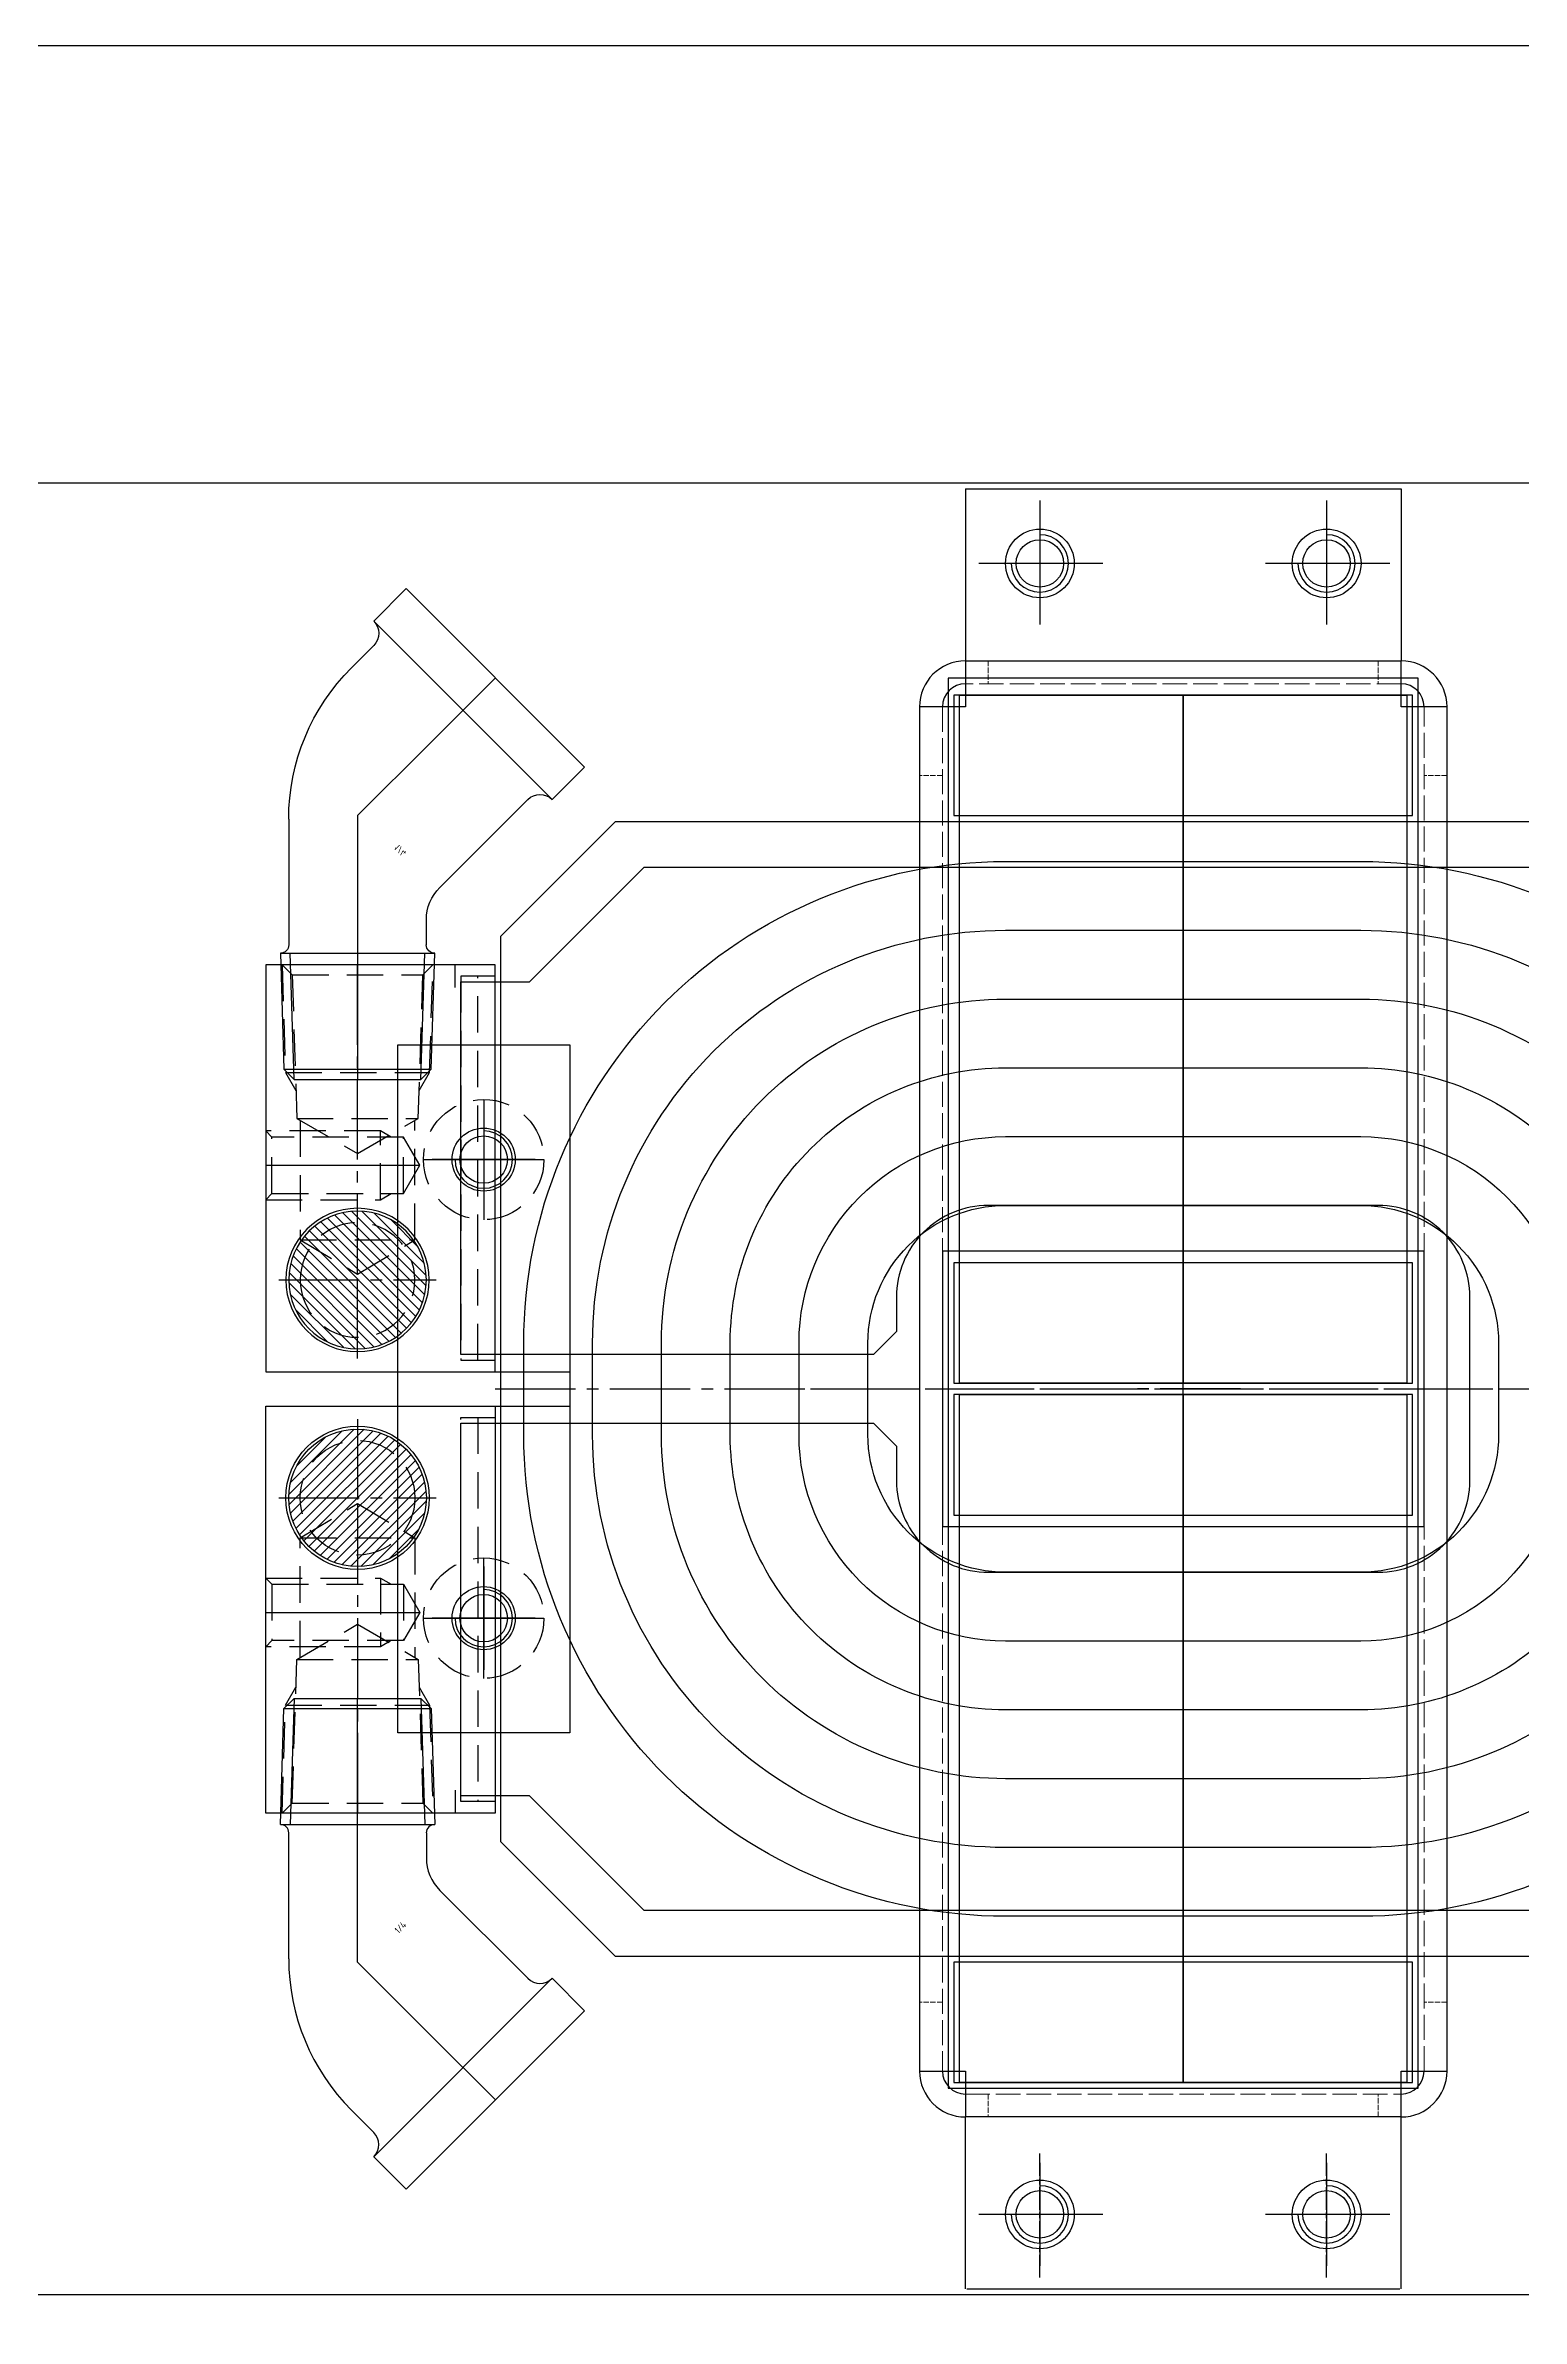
# Model space of a CAD drawing. Header units: millimetres. Extents: x 0 to 687, y 0 to 382.
# Drawn here: x 228.3 to 357, y 183.3 to 381.6 of the extents above; entities that cross this region are included whole.
import ezdxf

# ---------------------------------------------------------------- set-up
doc = ezdxf.new("R2010")
doc.units = ezdxf.units.MM
for name, pattern in [('CENTER', [50.8, 31.75, -6.35, 6.35, -6.35]), ('CENTER1', [10, 7, -1, 1, -1]), ('CHAIN', [0.3543, 0.2362, -0.0295, 0.0591, -0.0295]), ('DASHED', [0.2067, 0.1654, -0.0413]), ('HIDDEN2', [4.7625, 3.175, -1.5875])]:
    doc.linetypes.add(name, pattern=pattern)
for name, color, linetype in [('______', 7, 'Continuous'), ('BOM-T', 4, 'Continuous'), ('CENTER', 1, 'CENTER'), ('CL', 1, 'CENTER'), ('THIN', 3, 'Continuous'), ('가시적인 것(ISO)', 7, 'Continuous'), ('피치선', 1, 'Continuous')]:
    doc.layers.add(name, color=color, linetype=linetype)
doc.layers.add('가려진 것(ISO)', color=2, linetype='DASHED', lineweight=18)
doc.layers.add('중심 표식(ISO)', color=1, linetype='Continuous', lineweight=25)
doc.styles.get("Standard").update_dxf_attribs({"font": 'ISOCP.SHX', "bigfont": 'WHGTXT.SHX'})

# ---------------------------------------------------------------- blocks, each defined once
blk = doc.blocks.new('A$C55996723')
at = {"color": 250}
for points in [[(-180.99, 78.07), (-191.49, 78.07), (-191.49, 38.07), (-180.99, 38.07)], [(-131.49, 77.57), (-131.49, 58.07), (-191.49, 58.07), (-191.49, 77.57)], [(-131.49, 78.07), (-141.99, 78.07), (-141.99, 38.07), (-131.49, 38.07)], [(-119.99, 78.07), (-130.49, 78.07), (-130.49, 38.07), (-119.99, 38.07)], [(-70.49, 77.57), (-70.49, 58.07), (-130.49, 58.07), (-130.49, 77.57)], [(-70.49, 78.07), (-80.99, 78.07), (-80.99, 38.07), (-70.49, 38.07)], [(-131.49, 58.07), (-131.49, 38.57), (-191.49, 38.57), (-191.49, 58.07)], [(-70.49, 58.07), (-70.49, 38.57), (-130.49, 38.57), (-130.49, 58.07)]]:
    blk.add_lwpolyline(points, close=True, dxfattribs=at)
blk = doc.blocks.new('A$C00384E26')
at = {"color": 1, "linetype": 'CENTER1'}
for p, q in [((5.64, 22.04), (5.64, 32.04)), ((10.64, 27.04), (0.64, 27.04))]:
    blk.add_line(p, q, dxfattribs=at)
at = {"layer": '가려진 것(ISO)', "ltscale": 2.795339}
for p, q in [((-13.36, 88.54), (-13.36, 90.54)), ((24.64, 90.54), (24.64, 88.54)), ((-13.36, -36.46), (-13.36, -34.46)), ((24.64, -34.46), (24.64, -36.46))]:
    blk.add_line(p, q, dxfattribs=at)
at = {"layer": '가려진 것(ISO)', "ltscale": 2.856945}
for p, q in [((-11.36, 90.54), (-11.36, 88.54)), ((22.64, 90.54), (22.64, 88.54)), ((-15.36, 80.54), (-17.36, 80.54)), ((28.64, 80.54), (26.64, 80.54)), ((-15.36, -26.46), (-17.36, -26.46)), ((28.64, -26.46), (26.64, -26.46)), ((-11.36, -34.46), (-11.36, -36.46)), ((22.64, -36.46), (22.64, -34.46))]:
    blk.add_line(p, q, dxfattribs=at)
at = {"layer": '가려진 것(ISO)', "ltscale": 12.901145}
for p, q in [((24.64, 88.54), (-13.36, 88.54)), ((-13.36, -34.46), (24.64, -34.46))]:
    blk.add_line(p, q, dxfattribs=at)
at = {"layer": '가려진 것(ISO)', "ltscale": 13.194353}
for p, q in [((-15.36, 86.54), (-15.36, -32.46)), ((26.64, -32.46), (26.64, 86.54))]:
    blk.add_line(p, q, dxfattribs=at)
at = {"layer": '가시적인 것(ISO)'}
for p, q in [((-13.36, 105.54), (-13.36, 90.54)), ((-13.36, 105.54), (24.64, 105.54)), ((24.64, 105.54), (24.64, 90.54)), ((-13.36, 90.54), (24.64, 90.54)), ((-13.36, 90.54), (-13.36, 86.54)), ((24.64, 86.54), (24.64, 90.54)), ((-17.36, 86.54), (-17.36, -32.46)), ((-13.36, 86.54), (-17.36, 86.54)), ((28.64, 86.54), (24.64, 86.54)), ((28.64, -32.46), (28.64, 86.54)), ((-17.36, -32.46), (-13.36, -32.46)), ((-13.36, -32.46), (-13.36, -36.46)), ((24.64, -32.46), (28.64, -32.46)), ((24.64, -36.46), (24.64, -32.46)), ((24.64, -36.46), (-13.36, -36.46)), ((-13.36, -51.46), (-13.36, -36.46)), ((24.64, -51.46), (24.64, -36.46)), ((-13.24, -51.46), (24.52, -51.46))]:
    blk.add_line(p, q, dxfattribs=at)
for centre in [(-6.86, 99.04), (18.14, 99.04), (-6.86, -44.96), (18.14, -44.96)]:
    blk.add_circle(centre, 3, dxfattribs=at)
for centre, radius, start, end in [((-13.36, 86.54), 4, 90, 180), ((24.64, 86.54), 4, 0, 90), ((-13.36, 86.54), 2, 90, 180), ((24.64, 86.54), 2, 0, 90), ((-13.36, -32.46), 4, 180, 270), ((-13.36, -32.46), 2, 180, 270), ((24.64, -32.46), 2, 270, 0), ((24.64, -32.46), 4, 270, 0)]:
    blk.add_arc(centre, radius, start, end, dxfattribs=at)
at = {"layer": '중심 표식(ISO)', "linetype": 'CHAIN', "ltscale": 8.333956}
for p, q in [((-6.86, 104.54), (-6.86, 93.54)), ((18.14, 104.54), (18.14, 93.54)), ((-1.36, 99.04), (-12.36, 99.04)), ((23.64, 99.04), (12.64, 99.04)), ((-6.86, -50.46), (-6.86, -39.46)), ((18.14, -50.46), (18.14, -39.46)), ((-1.36, -44.96), (-12.36, -44.96)), ((23.64, -44.96), (12.64, -44.96))]:
    blk.add_line(p, q, dxfattribs=at)
blk = doc.blocks.new('A$C3D0638FC')
h = blk.add_hatch()
h.set_pattern_fill('ANSI31', color=4, scale=0.2)
h.set_pattern_definition([(45, (1395.9239, -1539.4332), (-0.4490128, 0.4490128), [])])
edge = h.paths.add_edge_path()
edge.add_arc((-9, -7), 6, 0, 360)
at = {"color": 1, "linetype": 'CENTER1'}
for p, q in [((-9, -0.14), (-9, -13.86)), ((-15.86, -7), (-2.14, -7)), ((-9, -7.5), (-9, -34.5))]:
    blk.add_line(p, q, dxfattribs=at)
at = {"color": 1}
blk.add_lwpolyline([(3, -34.5), (-17, -34.5), (-17, 1), (3, 1)], close=True, dxfattribs=at)
blk.add_circle((-9, -7), 6.25, dxfattribs=at)
at = {"color": 4}
blk.add_circle((-9, -7), 6, dxfattribs=at)
at = {"layer": '______', "color": 2, "linetype": 'HIDDEN2'}
for p, q in [((0, -33.5), (0, 0)), ((0, 0), (3, 0)), ((1.5, 0), (1.5, -33.5)), ((-14, -10.5), (-4, -10.5)), ((-7, -14), (-7, -20)), ((-5, -14.54), (-5, -19.46)), ((-14.3, -21.09), (-3.7, -21.09)), ((-15.28, -25.1), (-2.72, -25.1)), ((-0.5, -32.5), (-0.5, -34.5)), ((1.5, -33.5), (0, -33.5)), ((3, -33.5), (1.5, -33.5))]:
    blk.add_line(p, q, dxfattribs=at)
for points in [[(-14, -20.91), (-14, -10.5), (-9, -7.5), (-4, -10.5), (-4, -20.91)], [(-17, -14), (-7, -14), (-6.06, -14.54)], [(-17, -14), (-16.46, -14.54), (-16.46, -19.46), (-17, -20)], [(-16.46, -14.54), (-5, -14.54), (-3.58, -17), (-5, -19.46), (-16.46, -19.46)], [(-6.06, -19.46), (-7, -20), (-17, -20)], [(-14.69, -33.62), (-14.3, -21.09), (-9, -18.03), (-3.7, -21.09), (-3.31, -33.62)], [(-15.58, -34.5), (-15.28, -25.1), (-14.38, -23.53)], [(-3.62, -23.53), (-2.72, -25.1), (-2.42, -34.5)], [(-15.58, -34.5), (-14.69, -33.62), (-3.31, -33.62), (-2.42, -34.5)]]:
    blk.add_lwpolyline(points, dxfattribs=at)
blk.add_circle((-9, -7), 5, dxfattribs=at)
at = {"layer": 'CENTER'}
blk.add_line((-17, -17), (-3.58, -17), dxfattribs=at)
blk = doc.blocks.new('A$C19AC6F8B')
for p, q in [((-6.42, -0.88), (-5.53, 0)), ((-5.53, 0), (5.53, 0)), ((5.53, 0), (6.42, -0.88)), ((-6.73, -11), (-6.42, -0.88)), ((-6.42, -0.88), (6.42, -0.88)), ((6.42, -0.88), (6.73, -11)), ((-6.73, -11), (6.73, -11)), ((-6, -22.7), (-6, -11.73)), ((6, -11.73), (6, -13.91)), ((7.17, -16.74), (14.85, -24.41)), ((16.97, -24.41), (1.41, -39.97)), ((16.97, -24.41), (19.8, -27.24)), ((19.8, -27.24), (4.24, -42.8)), ((1.41, -37.85), (-0.53, -35.9)), ((4.24, -42.8), (1.41, -39.97))]:
    blk.add_line(p, q)
for centre, radius, start, end in [((-6.73, -11.73), 0.735, 0, 89.9945), ((6.73, -11.73), 0.735, 90.0055, 180), ((10, -13.91), 4, 180, 225), ((12.67, -22.7), 18.67, 180.0002, 225), ((15.91, -23.35), 1.5, 225.0038, 314.9962), ((0.35, -38.91), 1.5, 315, 44.9962)]:
    blk.add_arc(centre, radius, start, end)
at = {"layer": 'CENTER'}
for p, q in [((0, -23), (0, 0)), ((6.36, -29.36), (0, -23)), ((12.02, -35.02), (6.36, -29.36))]:
    blk.add_line(p, q, dxfattribs=at)
at = {"layer": 'THIN'}
for p, q in [((-5.53, 0), (-5.88, -11)), ((5.53, 0), (5.88, -11))]:
    blk.add_line(p, q, dxfattribs=at)
at = {"layer": 'BOM-T', "color": 4}
blk.add_text('1/4', height=0.6, rotation=45, dxfattribs=at).set_placement((3.57, -20.56))
blk = doc.blocks.new('A$C50AD6EAA')
at = {"color": 30}
blk.add_lwpolyline([(0, 0), (390, 0), (390, 158), (0, 158), (0, 0)], dxfattribs=at)
blk.add_lwpolyline([(321.5, 18), (321.5, 141), (280.5, 141), (280.5, 18)], close=True, dxfattribs=at)
for centre in [(288.5, 151), (313.5, 151), (288.5, 7), (313.5, 7)]:
    blk.add_circle(centre, 2.07)
at = {"color": 2, "linetype": 'HIDDEN2'}
for centre in [(240, 99), (240, 59)]:
    blk.add_circle(centre, 5.25, dxfattribs=at)
at = {"color": 30}
for centre in [(240, 99), (240, 59)]:
    blk.add_circle(centre, 2.75, dxfattribs=at)
at = {"layer": 'CENTER'}
for p, q in [((240, 104.25), (240, 93.75)), ((234.75, 99), (245.25, 99)), ((240, 53.75), (240, 64.25)), ((234.75, 59), (245.25, 59))]:
    blk.add_line(p, q, dxfattribs=at)
at = {"layer": 'CL'}
for p, q in [((288.5, 155.5), (288.5, 146.5)), ((313.5, 155.5), (313.5, 146.5)), ((293, 151), (284, 151)), ((318, 151), (309, 151)), ((288.5, 11.5), (288.5, 2.5)), ((313.5, 11.5), (313.5, 2.5)), ((293, 7), (284, 7)), ((318, 7), (309, 7))]:
    blk.add_line(p, q, dxfattribs=at)
at = {"layer": '피치선'}
for centre in [(288.5, 151), (313.5, 151), (288.5, 7), (313.5, 7)]:
    blk.add_arc(centre, 2.5, 180, 90, dxfattribs=at)
blk = doc.blocks.new('A$C4ACB407E')
at = {"color": 30}
for p, q in [((-15, -28.5), (0, -28.5)), ((-15, -31.5), (0, -31.5))]:
    blk.add_line(p, q, dxfattribs=at)
blk.add_lwpolyline([(-15, 0), (0, 0), (0, -60), (-15, -60)], close=True, dxfattribs=at)
for centre in [(-7.5, -10), (-7.5, -50)]:
    blk.add_circle(centre, 2.07)
at = {"layer": 'CL'}
for p, q in [((-7.5, -5.5), (-7.5, -14.5)), ((-3, -10), (-12, -10)), ((-7.5, -45.5), (-7.5, -54.5)), ((-3, -50), (-12, -50))]:
    blk.add_line(p, q, dxfattribs=at)
at = {"layer": '피치선'}
for centre in [(-7.5, -10), (-7.5, -50)]:
    blk.add_arc(centre, 2.5, 180, 90, dxfattribs=at)

msp = doc.modelspace()

# ---------------------------------------------------------------- linework, layer by layer
at = {"color": 1, "linetype": 'CENTER1'}
for p, q in [((327.541, 213.423), (327.541, 315.423)), ((327.541, 248.423), (327.541, 280.423)), ((267.541, 264.423), (387.541, 264.423)), ((295.041, 264.423), (360.041, 264.423))]:
    msp.add_line(p, q, dxfattribs=at)
at = {"color": 3}
for p, q in [((348.541, 276.423), (306.541, 276.423)), ((306.541, 276.423), (306.541, 252.423)), ((348.541, 252.423), (348.541, 276.423)), ((306.541, 252.423), (348.541, 252.423))]:
    msp.add_line(p, q, dxfattribs=at)
msp.add_lwpolyline([(0, 381.599), (686.575, 381.599), (686.575, 0), (0, 0)], close=True)
msp.add_lwpolyline([(278.041, 313.923), (391.541, 313.923), (391.541, 214.923), (278.041, 214.923), (268.041, 224.923), (268.041, 303.923)], close=True, dxfattribs=at)
for points in [[(312.041, 310.423), (343.041, 310.423, -0.4142136), (385.041, 268.423), (385.041, 260.423, -0.4142136), (343.041, 218.423), (312.041, 218.423, -0.4142136), (270.041, 260.423), (270.041, 268.423, -0.4142136)], [(312.041, 304.423), (343.041, 304.423, -0.4142136), (379.041, 268.423), (379.041, 260.423, -0.4142136), (343.041, 224.423), (312.041, 224.423, -0.4142136), (276.041, 260.423), (276.041, 268.423, -0.4142136)], [(312.041, 298.423), (343.041, 298.423, -0.4142136), (373.041, 268.423), (373.041, 260.423, -0.4142136), (343.041, 230.423), (312.041, 230.423, -0.4142136), (282.041, 260.423), (282.041, 268.423, -0.4142136)], [(312.041, 292.423), (343.041, 292.423, -0.4142136), (367.041, 268.423), (367.041, 260.423, -0.4142136), (343.041, 236.423), (312.041, 236.423, -0.4142136), (288.041, 260.423), (288.041, 268.423, -0.4142136)], [(312.041, 286.423), (343.041, 286.423, -0.4142136), (361.041, 268.423), (361.041, 260.423, -0.4142136), (343.041, 242.423), (312.041, 242.423, -0.4142136), (294.041, 260.423), (294.041, 268.423, -0.4142136)], [(312.041, 280.423), (343.041, 280.423, -0.4142136), (355.041, 268.423), (355.041, 260.423, -0.4142136), (343.041, 248.423), (312.041, 248.423, -0.4142136), (300.041, 260.423), (300.041, 268.423, -0.4142136)]]:
    msp.add_lwpolyline(points, format="xyb", close=True)
at = {"layer": '______', "color": 1}
msp.add_lwpolyline([(359.541, 218.923), (280.541, 218.923), (270.541, 228.923), (264.541, 228.923), (264.541, 261.423), (300.541, 261.423), (302.541, 259.423), (302.541, 256.423, 0.4142136), (310.541, 248.423), (344.541, 248.423, 0.4142136), (352.541, 256.423), (352.541, 272.423, 0.4142136), (344.541, 280.423), (310.541, 280.423, 0.4142136), (302.541, 272.423), (302.541, 269.423), (300.541, 267.423), (264.541, 267.423), (264.541, 299.923), (270.541, 299.923), (280.541, 309.923), (359.541, 309.923, 0.4142136)], format="xyb", dxfattribs=at)

# ---------------------------------------------------------------- block references
for name, p in [('A$C50AD6EAA', (26.541, 185.423)), ('A$C00384E26', (321.904, 237.38)), ('A$C4ACB407E', (274.041, 294.423)), ('A$C3D0638FC', (264.541, 261.923)), ('A$C19AC6F8B', (255.541, 237.423))]:
    msp.add_blockref(name, p)
at = {"xscale": -1, "rotation": 180}
for name, p in [('A$C19AC6F8B', (255.541, 291.423)), ('A$C3D0638FC', (264.541, 266.923))]:
    msp.add_blockref(name, p, dxfattribs=at)
at = {"rotation": 90}
msp.add_blockref('A$C55996723', (385.614, 395.413), dxfattribs=at)

doc.saveas('drawing.dxf')
